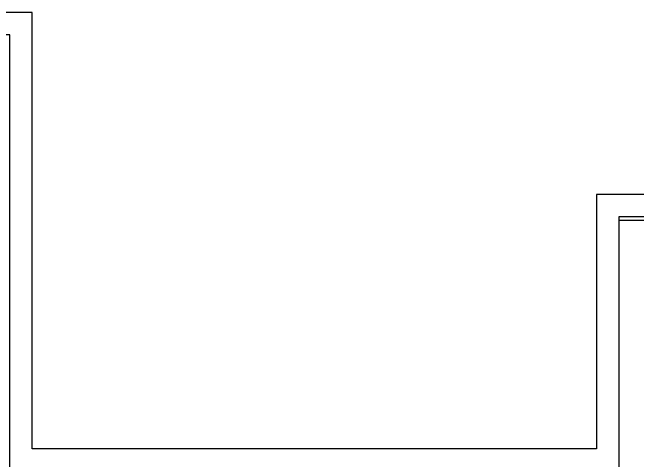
# Model space of a CAD drawing. Extents: x -62916 to 126930, y -44595 to 9525.
# Drawn here: x -16642 to -13277, y -19314 to -16900 of the extents above; entities that cross this region are included whole.
import ezdxf

# ---------------------------------------------------------------- set-up
doc = ezdxf.new("R2010")
doc.units = 0
doc.header["$LTSCALE"] = 1000
doc.header["$MEASUREMENT"] = 0
doc.layers.add('MURO', color=2, linetype='CONTINUOUS')

msp = doc.modelspace()

# ---------------------------------------------------------------- linework, layer by layer
at = {"layer": 'MURO', "ltscale": 0.5}
for p, q in [((-10536.7, -17880.4), (-13496.7, -17880.4)), ((-10656.7, -18000.4), (-13376.7, -18000.4)), ((-10656.7, -18020.4), (-13376.7, -18020.4))]:
    msp.add_line(p, q, dxfattribs=at)
for points in [[(-13496.7, -17880.4), (-13496.7, -19250.4), (-16536.7, -19250.4), (-16536.7, -16900.4), (-21156.7, -16900.4)], [(-13376.7, -18000.4), (-13376.7, -19370.4), (-16656.7, -19370.4), (-16656.7, -17020.4), (-21226.7, -17020.4)]]:
    msp.add_lwpolyline(points, dxfattribs=at)

doc.saveas('drawing.dxf')
